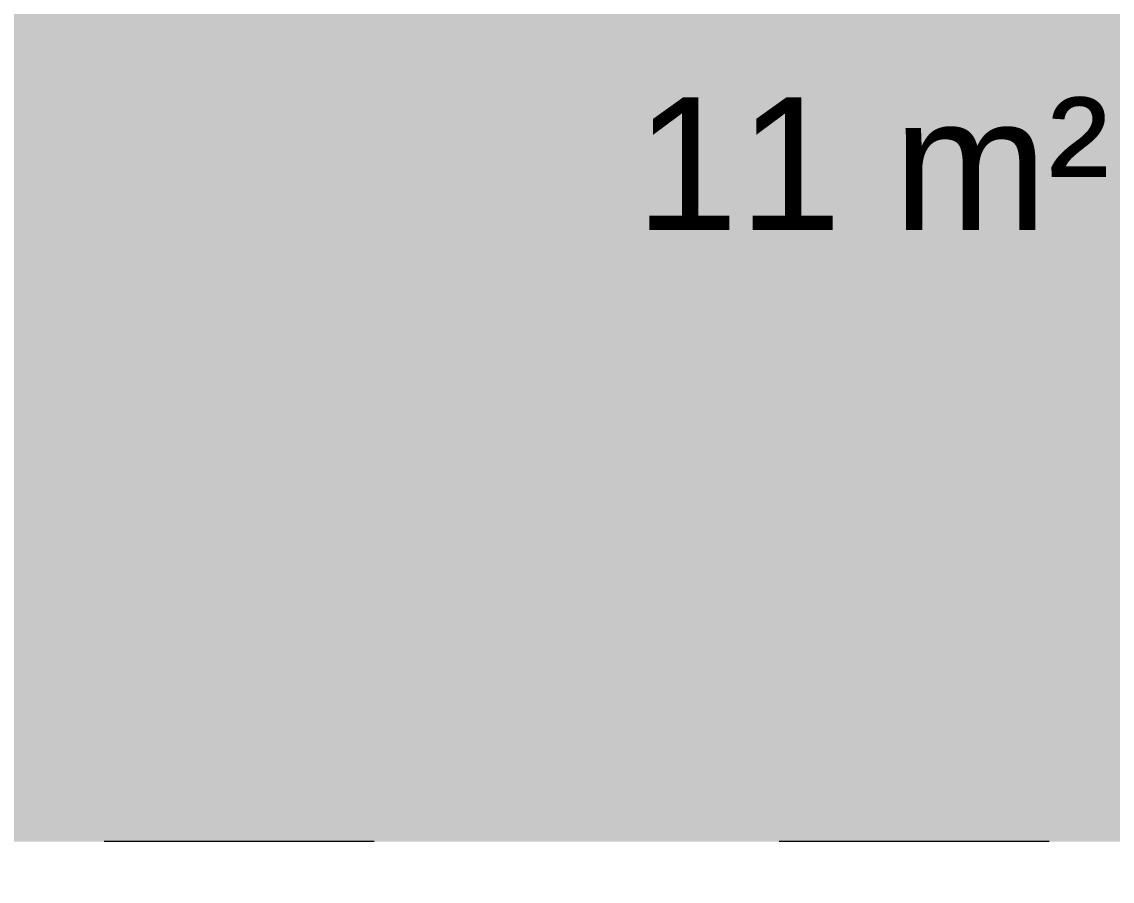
# Model space of a CAD drawing. Header units: millimetres. Extents: x 1680 to 166026, y 35966 to 91121.
# Drawn here: x 43176 to 44407, y 45782 to 46753 of the extents above; entities that cross this region are included whole.
import ezdxf

# ---------------------------------------------------------------- set-up
doc = ezdxf.new("R2010")
doc.units = ezdxf.units.MM
doc.linetypes.add('IMPORT-ACAD_ISO03W100', pattern=[762, 304.8, -457.2])
for name, color, linetype, lineweight in [('A-AREA-IDEN', 7, 'Continuous', 9), ('A-AREA-PATT', 32, 'Continuous', 18), ('A-GENM', 13, 'Continuous', 18)]:
    doc.layers.add(name, color=color, linetype=linetype, lineweight=lineweight)
doc.styles.add('Arial', font='arial.ttf', dxfattribs={"height": 150})

# ---------------------------------------------------------------- blocks, each defined once
blk = doc.blocks.new('Generic Models 1 - Generic Models 1-312625-mebel yerləşmə planı')
at = {"layer": 'A-GENM', "color": 253, "linetype": 'IMPORT-ACAD_ISO03W100'}
blk.add_line((2649.7, -13344.8), (-620.3, -13344.8), dxfattribs=at)

msp = doc.modelspace()

# ---------------------------------------------------------------- hatches: boundary and pattern name
at = {"layer": 'A-AREA-PATT'}
h = msp.add_hatch(color=254, dxfattribs=at)
h.paths.add_polyline_path([(44675.3, 45261.3), (44674.5, 45262.2), (44674.5, 45261.7), (44675.1, 45261.4)], flags=0)
h.paths.add_polyline_path([(44675.6, 45266.6), (44675.1, 45267.1), (44674.5, 45268.5), (44675.1, 45267.1)], flags=0)
h.paths.add_polyline_path([(45413.6, 45266.6), (45415, 45268.3), (45414.1, 45267.1), (45413.6, 45266.6)], flags=0)
h.paths.add_polyline_path([(44668.9, 45270), (44669.7, 45271.8), (44668.8, 45272), (44669, 45271.8)], flags=0)
h.paths.add_polyline_path([(45420.3, 45270), (45420.5, 45272), (45419.7, 45271.4), (45420.3, 45270.2)], flags=0)
h.paths.add_polyline_path([(45044.6, 45280.7), (45057, 45285.9), (45061.9, 45298.9), (45056.6, 45310.8), (45044, 45315.5), (45032.3, 45310.6), (45027.1, 45298.2), (45032.8, 45285.7), (45042.8, 45281.5)], flags=0)
h.paths.add_polyline_path([(44797.1, 45284.7), (44806.7, 45288.7), (44810.4, 45298.9), (44806.2, 45308), (44797.1, 45311.7), (44787.6, 45307.8), (44783.9, 45297.6), (44788.1, 45288.5), (44795.8, 45285.3)], flags=0)
h.paths.add_polyline_path([(44739.1, 45291.3), (44741.1, 45291.3), (44745.1, 45298.2), (44740.5, 45305.2), (44733.1, 45305.2), (44729.1, 45298.2), (44733.8, 45291.3), (44738, 45291.3)], flags=0)
h.paths.add_polyline_path([(45348.1, 45291.3), (45356.1, 45291.3), (45360.1, 45298.2), (45356.1, 45305.2), (45348.1, 45305.2), (45344.1, 45298.2), (45347, 45293.2)], flags=0)
h.paths.add_polyline_path([(45249.4, 45336.2), (45250.1, 45336.9), (45249.4, 45336.7)], flags=0)
h.paths.add_polyline_path([(45245.1, 45334), (45252.4, 45334.9), (45252.4, 45335.2), (45252.1, 45336), (45250.6, 45335.6), (45249.4, 45335.6), (45204.9, 45336), (45204.5, 45336), (45203.5, 45335.6), (45201.9, 45335.6), (45201.9, 45335.2), (45203.6, 45335), (45204.9, 45334.9), (45249.4, 45334.9), (45245.2, 45334)], flags=0)
h.paths.add_polyline_path([(45204.9, 45336.2), (45204.9, 45336.9), (45202.5, 45336.6)], flags=0)
h.paths.add_polyline_path([(44997.3, 45360.7), (45000, 45361.2), (45002.4, 45362.6), (45004.2, 45364.7), (45005.1, 45367.3), (45004.5, 45365.9), (45003.3, 45363.6), (45001.2, 45361.8), (44997.4, 45360.7)], flags=0)
h.paths.add_polyline_path([(45362.3, 45360.7), (45365, 45361.2), (45367.4, 45362.6), (45369.2, 45364.7), (45370.1, 45367.3), (45369.5, 45365.9), (45368.3, 45363.6), (45366.2, 45361.8), (45362.4, 45360.7)], flags=0)
h.paths.add_polyline_path([(44726.9, 45360.8), (44724.2, 45361.3), (44721.2, 45363.3), (44720.4, 45364.7), (44721.9, 45362.6), (44724.2, 45361.3), (44725.5, 45360.9)], flags=0)
h.paths.add_polyline_path([(45091.9, 45360.8), (45089.2, 45361.3), (45086.7, 45362.8), (45085.4, 45364.7), (45086.9, 45362.6), (45089.2, 45361.3), (45090.5, 45360.9)], flags=0)
h.paths.add_polyline_path([(44917, 45391.9), (44917, 45391.9), (44908.8, 45391.9)], flags=0)
h.paths.add_polyline_path([(45282, 45391.9), (45282, 45391.9), (45273.8, 45391.9)], flags=0)
h.paths.add_polyline_path([(45172.1, 45395.4), (45172.1, 45396.5), (45171.4, 45396.5)], flags=0)
h.paths.add_polyline_path([(44862.1, 45412.4), (44873.8, 45413), (44891.7, 45421.7), (44905, 45438.4), (44909.6, 45458.7), (44904.6, 45479.7), (44891.7, 45495.9), (44872, 45505), (44851.6, 45505), (44832.5, 45495.8), (44819.3, 45479.1), (44814.6, 45458.7), (44819.7, 45437.8), (44832.6, 45421.6), (44851.6, 45412.5), (44862, 45412.4)], flags=0)
h.paths.add_polyline_path([(45229.5, 45412.4), (45238.8, 45413), (45256.7, 45421.7), (45270, 45438.4), (45274.6, 45458.7), (45269.6, 45479.7), (45256.7, 45495.9), (45237, 45505), (45216.6, 45505), (45197.5, 45495.8), (45184.3, 45479.1), (45179.6, 45458.7), (45184.7, 45437.8), (45197.6, 45421.6), (45216.6, 45412.5), (45227.1, 45412.4)], flags=0)
h.paths.add_polyline_path([(44795.3, 45487.4), (44795.3, 45513.7), (44795.3, 45513.6)], flags=0)
h.paths.add_polyline_path([(45160.3, 45488.2), (45160.3, 45513.7), (45160.3, 45513.6)], flags=0)
h.paths.add_polyline_path([(44929, 45505.2), (44929, 45513.7), (44929, 45513.6)], flags=0)
h.paths.add_polyline_path([(45294, 45505.2), (45294, 45513.7), (45294, 45513.6)], flags=0)
h.paths.add_polyline_path([(45286.6, 45524.7), (45282, 45525.6), (45282.1, 45525.6), (45285.1, 45525)], flags=0)
h.paths.add_polyline_path([(44921.6, 45524.7), (44917, 45525.6), (44917.1, 45525.6), (44920.1, 45525)], flags=0)
h.paths.add_polyline_path([(45370.3, 45679.4), (45369.8, 45682.1), (45368.4, 45684.4), (45366.3, 45686.2), (45363.8, 45687.1), (45365.1, 45686.7), (45367.6, 45685.2), (45369.2, 45683.3), (45370.3, 45679.4)], flags=0)
h.paths.add_polyline_path([(45005.3, 45679.4), (45004.8, 45682.1), (45003.4, 45684.4), (45001.3, 45686.2), (44998.8, 45687.1), (45000.1, 45686.7), (45002.6, 45685.2), (45004.2, 45683.3), (45005.3, 45679.4)], flags=0)
h.paths.add_polyline_path([(45084, 45679.4), (45085.9, 45684.4), (45088, 45686.2), (45086.8, 45685.4), (45085, 45683.3), (45084.1, 45680.8), (45084, 45679.4)], flags=0)
h.paths.add_polyline_path([(44719.5, 45681.2), (44720.9, 45684.4), (44723, 45686.2), (44721.8, 45685.4), (44720, 45683.3), (44719.5, 45682.1)], flags=0)
h.paths.add_polyline_path([(45421, 45730), (45420.3, 45730.9), (45420.5, 45730.5)], flags=0)
h.paths.add_polyline_path([(44668.2, 45730), (44669, 45730.7), (44668.8, 45730.5)], flags=0)
h.paths.add_polyline_path([(45415.6, 45731.9), (45415, 45734.1), (45415.1, 45733), (45415.4, 45732.2)], flags=0)
h.paths.add_polyline_path([(44670, 45735.9), (44670.7, 45736.1), (44670.2, 45736.4), (44670, 45735.9)], flags=0)
h.paths.add_polyline_path([(44673.3, 45740.1), (44674.8, 45740.2), (44674.8, 45740.8), (44673.3, 45740.1)], flags=0)
h.paths.add_polyline_path([(44250.5, 45826.2), (45859.6, 45826.2), (45859.6, 47601.2), (42589.6, 47601.2), (42589.6, 45826.2), (43013.8, 45826.2)], flags=0)

# ---------------------------------------------------------------- block references
at = {"layer": 'A-GENM', "color": 253, "linetype": 'IMPORT-ACAD_ISO03W100'}
msp.add_blockref('Generic Models 1 - Generic Models 1-312625-mebel yerləşmə planı', (43209.9, 59171.1), dxfattribs=at)

# ---------------------------------------------------------------- texts
at = {"layer": 'A-AREA-IDEN', "insert": (43868.3, 46667.3), "char_height": 150, "width": 665.401, "attachment_point": 1, "style": 'Arial'}
msp.add_mtext('11 m\\fArial|b0|i0|c238|p34|;²', dxfattribs=at)

doc.saveas('drawing.dxf')
